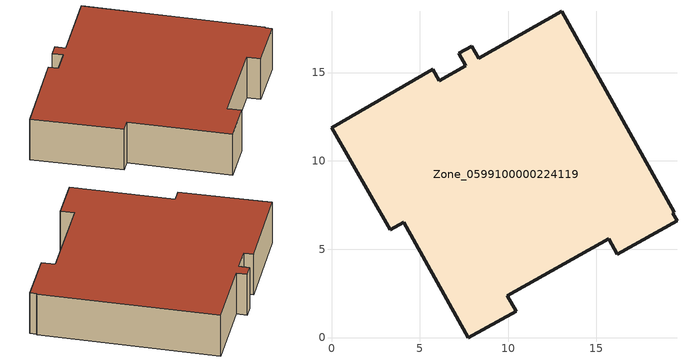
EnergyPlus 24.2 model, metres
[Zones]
Zone_0599100000224119
 floor ground (C_G): 19.31,7.05 19.56,6.61 16.18,4.72 15.7,5.59 9.96,2.37 10.45,1.5 7.75,0 4.09,6.52 3.33,6.09 0,11.87 5.73,15.18 6.11,14.55 7.59,15.38 7.2,16.08 7.95,16.5 8.32,15.82 13.03,18.46 19.4,7.1 z0
 wall outside (C_F): 8.32,15.82 7.95,16.5 7.2,16.08 7.59,15.38 6.11,14.55 5.73,15.18 0,11.87 3.33,6.09 4.09,6.52 7.75,0 10.45,1.5 9.96,2.37 15.7,5.59 16.18,4.72 19.56,6.61 19.31,7.05 19.4,7.1 13.03,18.46 8.32,15.82 z0:3.38
 roof outside (C_R): 19.4,7.1 13.03,18.46 8.32,15.82 7.95,16.5 7.2,16.08 7.59,15.38 6.11,14.55 5.73,15.18 0,11.87 3.33,6.09 4.09,6.52 7.75,0 10.45,1.5 9.96,2.37 15.7,5.59 16.18,4.72 19.56,6.61 19.31,7.05 z3.38
[BUILDING]
Pand.0599100000224119: North Axis=0; Terrain=City; Loads Convergence Tolerance Value=0.04; Temperature Convergence Tolerance Value=0.4; Solar Distribution=FullExterior; Maximum Number of Warmup Days=25; Minimum Number of Warmup Days=1
[Site:Location]
Rotterdam.The.Hague.AP_ZH_NLD Design_Conditions: Latitude=51.96; Longitude=4.45; Time Zone=1; Elevation=-4.5
[SITE:GROUNDTEMPERATURE:BUILDINGSURFACE]
18, 18, 18, 18, 18, 18, 18, 18, 18, 18, 18, 18
[MATERIAL] Thermal Absorptance=0.9; Solar Absorptance=0.7; Visible Absorptance=0.7
Name | Roughness | Thickness | Conductivity | Density | Specific Heat
G.D.1965 | MediumSmooth | 0.15 | 1 | 540 | 1210
F.D.1965 | Rough | 0.3 | 0.857143 | 1920 | 840
R.D.1965 | MediumRough | 0.2 | 0.08 | 1500 | 1000
[CONSTRUCTION]
C_G: G.D.1965
C_F: F.D.1965
C_R: R.D.1965
[ZONE]
Zone_0599100000224119: Type=1; Multiplier=1; Ceiling Height=Autocalculate; Volume=Autocalculate; Floor Area=autocalculate; Part of Total Floor Area=Yes
[ZONEINFILTRATION:DESIGNFLOWRATE]
Infil_Zone_0599100000224119: Zone or ZoneList or Space or SpaceList=Zone_0599100000224119; Schedule=AlwaysOn; Design Flow Rate Calculation Method=Flow/Area; Flow Rate per Floor Area=0.0042; Constant Term Coefficient=1; Temperature Term Coefficient=0; Velocity Term Coefficient=0; Velocity Squared Term Coefficient=0
[HVACTEMPLATE:ZONE:IDEALLOADSAIRSYSTEM]
Zone_0599100000224119: Maximum Heating Supply Air Temperature=50; Minimum Cooling Supply Air Temperature=13; Maximum Heating Supply Air Humidity Ratio=0.0156; Minimum Cooling Supply Air Humidity Ratio=0.0077; Heating Limit=NoLimit; Cooling Limit=NoLimit; Dehumidification Control Type=ConstantSensibleHeatRatio; Cooling Sensible Heat Ratio=0.7; Dehumidification Setpoint=60; Humidification Control Type=None; Humidification Setpoint=30; Outdoor Air Method=None; Outdoor Air Flow Rate per Person=0.00944; Outdoor Air Flow Rate per Zone Floor Area=0; Outdoor Air Flow Rate per Zone=0; Demand Controlled Ventilation Type=None; Outdoor Air Economizer Type=NoEconomizer; Heat Recovery Type=None; Sensible Heat Recovery Effectiveness=0.7; Latent Heat Recovery Effectiveness=0.65
[ZONECONTROL:THERMOSTAT]
ThermostatControl_Zone_0599100000224119: Zone or ZoneList=Zone_0599100000224119; Control Type Schedule=DualSetpointControlType; Control 1=Thermostat_Zone_0599100000224119; Temperature Difference Between Cutout And Setpoint=0
[THERMOSTATSETPOINT:DUALSETPOINT]
Thermostat_Zone_0599100000224119: Heating Setpoint Temperature Schedule=HeatingSetpoint_Zone_0599100000224119; Cooling Setpoint Temperature Schedule=CoolingSetpoint_Zone_0599100000224119
[SCHEDULE:COMPACT]
HeatingSetpoint_Zone_0599100000224119: Through: 12/31, For: AllDays, Until: 24:00, 21
CoolingSetpoint_Zone_0599100000224119: Through: 12/31, For: AllDays, Until: 24:00, 24
DualSetpointControlType: Through: 12/31, For: AllDays, Until: 24:00, 4
AlwaysOn: Through: 12/31, For: AllDays, Until: 24:00, 1
